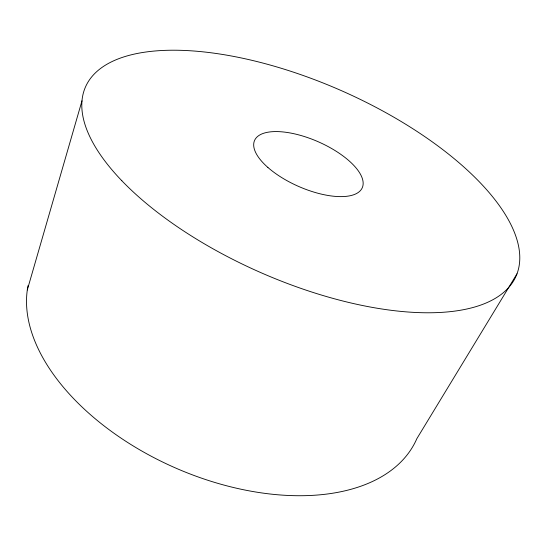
<?xml version="1.0" encoding="UTF-8"?>
<svg xmlns="http://www.w3.org/2000/svg" width="546" height="546" viewBox="0 0 546 546"><rect width="100%" height="100%" fill="white"/><g stroke="black" fill="none" stroke-linecap="round" stroke-linejoin="round"><path stroke-width="0.82" d="M27.3 289.953L81.989 100.819M517.001 273.792L416.837 438.684A209.637 123.58 23.7 0 1 187.776 473.068A209.637 123.58 23.7 0 1 28.037 285.633M267.895 167.458A58.804 24.393 23.7 0 0 360.544 190.431A58.804 24.393 23.7 0 0 296.84 134.405A58.804 24.393 23.7 0 0 267.895 167.458M121.819 180.726A235.142 99.502 23.7 0 0 499.57 295.577A235.142 99.502 23.7 0 0 280.978 68.195A235.142 99.502 23.7 0 0 121.819 180.726"/></g></svg>
